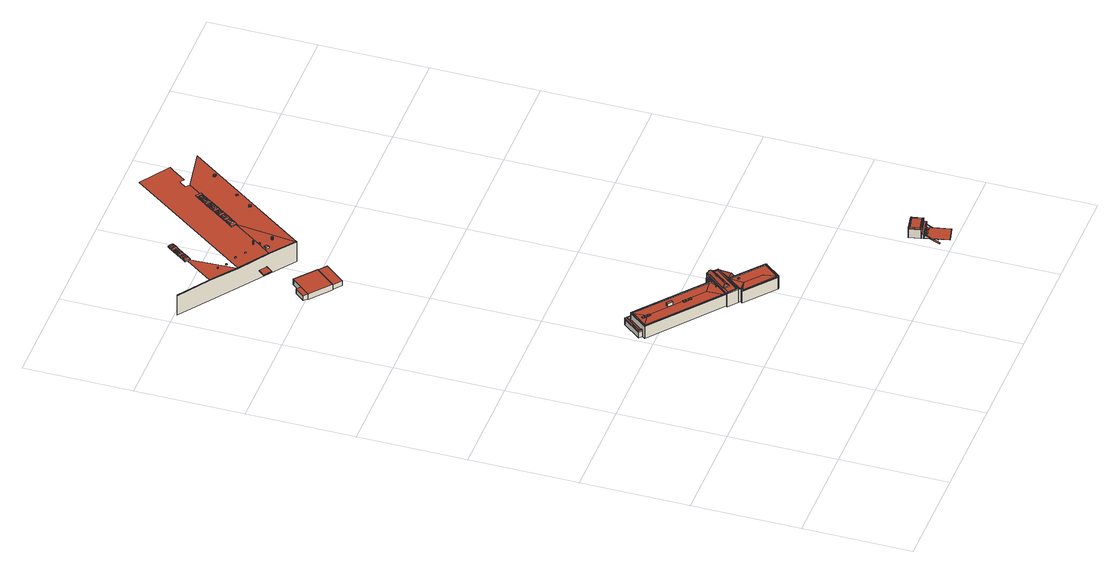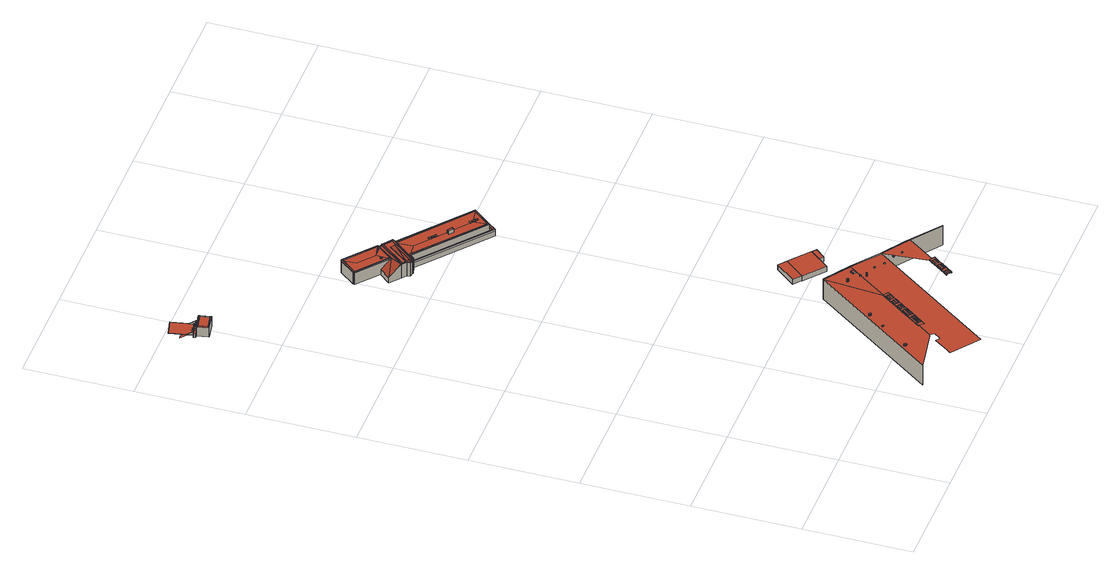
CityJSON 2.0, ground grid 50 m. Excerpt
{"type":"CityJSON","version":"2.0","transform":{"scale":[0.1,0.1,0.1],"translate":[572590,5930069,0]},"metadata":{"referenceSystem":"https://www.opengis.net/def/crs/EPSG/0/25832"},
"CityObjects":{
"building1":{"type":"Building","attributes":{"Grundfläche 2D":"878.876598","Grundhöhe NN":"4.643"},"children":["building1-1","building1-2","building1-3","building1-4","building1-5","building1-6","building1-7","building1-8","building1-9","building1-10","building1-11"],"geometry":[{"type":"MultiSurface","lod":"3","boundaries":[[[0,1,2,3,4,5,6,7,8,9,10,11,12,13,14,15,16]],[[17,18,19,20,21,22]],[[23,24,25,26,27,28,29,30,31,32,33,34,35,22,21]],[[19,18,36,37,38]],[[39,40,31,30,29,28,27,26,25,24,23,21,20,41]],[[32,31,40,34,33]],[[42,43,44,45,46,47,48,49,50,51,52,53,54,55,56]],[[57,58,59,60]],[[60,59,61]],[[62,63,64,59,58]],[[65,66,64,63]],[[67,64,66]],[[64,67,68,61,59]],[[69,70,71]],[[72,70,69,73,74,75]],[[76,71,70,77,78,79,80,81,82,83,84,85]],[[86,87,88,89,90,91,92,93]],[[94,95,96,97]],[[98,94,97]],[[99,94,98]],[[99,100,94]],[[101,102,103,104,94,100,105]],[[106,107,108,95,94,104,103]],[[109,110,111,112,113,114,115,116,117,118]],[[15,110,119]],[[110,109,119]],[[120,15,121]],[[120,110,15]],[[122,120,121]],[[123,7,120]],[[7,111,110,120]],[[6,111,7]],[[124,6,125,126]],[[124,111,6]],[[112,111,124]],[[127,128,129,130,131,132]],[[123,96,95,108,107,9,8,7]],[[9,107,106]],[[102,10,9,106,103]],[[102,101,105,11,10]],[[11,105,100,99,121,13,12]],[[133,134,16,15]],[[135,0,16,134]],[[136,2,1,0,135,137]],[[138,3,2,136]],[[4,3,138,139]],[[140,5,4,139]],[[125,6,5,140]],[[35,48,47,17,22]],[[39,50,49,48,35,34,40]],[[50,39,41,51]],[[19,38,52,51,41,20]],[[141,142,46,45]],[[38,37,53,52]],[[54,53,37,36]],[[143,144,56,55]],[[145,146,43,42,56,144]],[[146,147,44,43]],[[147,141,45,44]],[[148,82,81,58,57,60,149]],[[58,81,80,79,78,63,62]],[[78,77,116,115,66,65,63]],[[113,150,61,68,67,66,115,114,151,152]],[[150,149,60,61]],[[71,153,154,73,69]],[[119,155,156,75,74,73,154]],[[72,118,117,70]],[[77,70,117,116]],[[148,157,83,82]],[[153,71,76,85,84,83,157,158]],[[159,87,86,160]],[[159,161,88,87]],[[161,162,89,88]],[[91,90,132,131]],[[92,91,131,130]],[[93,92,130,129]],[[134,133,163,164]],[[135,134,164,165]],[[166,136,137,135,165,167]],[[168,138,136,166]],[[139,138,168,169]],[[140,139,169,170]],[[171,126,125,140,170]],[[144,143,172,173]],[[93,129,128,146,145,144,173,174,160,86]],[[146,128,127,147]],[[90,89,162,175,176,141,147,127,132]],[[142,141,176,177]],[[154,153,178,179]],[[119,154,179,180]],[[113,112,181,182]],[[150,113,182,183]],[[149,150,183,184]],[[148,149,184,185]],[[157,148,185,186]],[[172,143,55,54,36,18,17,47,46,142,177,178,153,158,157,186,187]],[[133,15,119,180,163]],[[121,99,98,122]],[[122,98,97,120]],[[120,97,96,123]],[[124,126,171,188]],[[112,124,188,181]],[[159,160,174,189]],[[161,159,189,190]],[[162,161,190,175]],[[172,187,186,185,184,183,182,181,188,171,170,169,168,166,167,165,164,163,180,179,178,177,176,175,190,189,174,173]]],"semantics":{"surfaces":[{"type":"RoofSurface"},{"type":"WallSurface"},{"type":"GroundSurface"}],"values":[0,0,0,0,0,0,0,0,0,0,0,0,0,0,0,0,0,0,0,0,0,0,0,0,0,0,0,0,0,0,0,0,0,0,0,0,1,1,1,1,1,1,1,1,1,1,1,1,1,1,1,1,1,1,1,1,1,1,1,1,1,1,1,1,1,1,1,1,1,1,1,1,1,1,1,1,1,1,1,1,1,1,1,1,1,1,1,1,1,1,1,1,1,1,1,1,1,1,1,1,1,1,1,1,1,2]}}]},
"building1-1":{"type":"BuildingInstallation","parents":["building1"],"geometry":[{"type":"MultiSurface","lod":"3","boundaries":[[[191,192,193,194]],[[195,196,192,191]],[[23,193,192,196]],[[23,24,194,193]],[[24,195,191,194]]],"semantics":{"surfaces":[{"type":"RoofSurface"},{"type":"WallSurface"}],"values":[0,1,1,1,1]}}]},
"building1-2":{"type":"BuildingInstallation","parents":["building1"],"geometry":[{"type":"MultiSurface","lod":"3","boundaries":[[[197,198,199,200]],[[201,202,198,197]],[[29,203,199,198,202]],[[203,204,200,199]],[[204,30,201,197,200]]],"semantics":{"surfaces":[{"type":"RoofSurface"},{"type":"WallSurface"}],"values":[0,1,1,1,1]}}]},
"building1-3":{"type":"BuildingInstallation","parents":["building1"],"geometry":[{"type":"MultiSurface","lod":"3","boundaries":[[[205,206,207,208,209,210]],[[211,212,208,207]],[[213,210,209,208,212,33]],[[214,206,205,210,213,32]],[[214,211,207,206]]],"semantics":{"surfaces":[{"type":"RoofSurface"},{"type":"WallSurface"}],"values":[0,1,1,1,1]}}]},
"building1-4":{"type":"BuildingInstallation","parents":["building1"],"geometry":[{"type":"MultiSurface","lod":"3","boundaries":[[[215,216,217,218,219,220]],[[216,215,221,222]],[[223,218,217,216,222,25]],[[219,218,223,224]],[[221,215,220,219,224,26]]],"semantics":{"surfaces":[{"type":"RoofSurface"},{"type":"WallSurface"}],"values":[0,1,1,1,1]}}]},
"building1-5":{"type":"BuildingInstallation","parents":["building1"],"geometry":[{"type":"MultiSurface","lod":"3","boundaries":[[[225,226,227,228]],[[225,228,229,230]],[[228,227,231,229]],[[226,225,230,232]],[[227,226,232,231]]],"semantics":{"surfaces":[{"type":"RoofSurface"},{"type":"WallSurface"}],"values":[0,1,1,1,1]}}]},
"building1-6":{"type":"BuildingInstallation","parents":["building1"],"geometry":[{"type":"MultiSurface","lod":"3","boundaries":[[[233,234,235,236]],[[237,234,233,238]],[[235,234,237,239]],[[236,235,239,240]],[[233,236,240,238]]],"semantics":{"surfaces":[{"type":"RoofSurface"},{"type":"WallSurface"}],"values":[0,1,1,1,1]}}]},
"building1-7":{"type":"BuildingInstallation","parents":["building1"],"geometry":[{"type":"MultiSurface","lod":"3","boundaries":[[[241,242,243,244]],[[244,243,245,246]],[[241,244,246,247]],[[242,241,247,248]],[[243,242,248,245]]],"semantics":{"surfaces":[{"type":"RoofSurface"},{"type":"WallSurface"}],"values":[0,1,1,1,1]}}]},
"building1-8":{"type":"BuildingInstallation","parents":["building1"],"geometry":[{"type":"MultiSurface","lod":"3","boundaries":[[[249,250,251,252,253]],[[254,255,249,253]],[[255,256,27,257,251,250,249]],[[257,258,252,251]],[[28,254,253,252,258]]],"semantics":{"surfaces":[{"type":"RoofSurface"},{"type":"WallSurface"}],"values":[0,1,1,1,1]}}]},
"building1-9":{"type":"BuildingInstallation","parents":["building1"],"geometry":[{"type":"MultiSurface","lod":"3","boundaries":[[[259,260,152,151,261,72,75]],[[156,262,259,75]],[[111,112,260,259,262,110]],[[112,113,152,260]],[[114,263,261,151]],[[72,261,263,118]]],"semantics":{"surfaces":[{"type":"RoofSurface"},{"type":"WallSurface"}],"values":[0,1,1,1,1,1]}}]},
"building1-10":{"type":"BuildingInstallation","parents":["building1"],"geometry":[{"type":"MultiSurface","lod":"3","boundaries":[[[156,155,262]],[[155,264,262]],[[264,265,262]],[[265,264,14,13]],[[266,265,13]],[[155,119,15,14,264]],[[266,13,121,122]],[[265,266,122,120,110,262]]],"semantics":{"surfaces":[{"type":"RoofSurface"},{"type":"WallSurface"}],"values":[0,0,0,0,0,1,1,1]}}]},
"building1-11":{"type":"BuildingInstallation","parents":["building1"],"geometry":[{"type":"MultiSurface","lod":"3","boundaries":[[[267,268,269,270]],[[270,269,271,272]],[[267,270,272,273]],[[268,267,273,274]],[[269,268,274,271]]],"semantics":{"surfaces":[{"type":"RoofSurface"},{"type":"WallSurface"}],"values":[0,1,1,1,1]}}]},
"building2":{"type":"Building","attributes":{"Grundfläche 2D":"14.518712","Grundhöhe NN":"6.076"},"geometry":[{"type":"Solid","lod":"3","boundaries":[[[[275,276,277,278]],[[279,280,278,277]],[[280,281,275,278]],[[281,282,276,275]],[[282,279,277,276]],[[282,281,280,279]]]],"semantics":{"surfaces":[{"type":"RoofSurface"},{"type":"WallSurface"},{"type":"GroundSurface"}],"values":[[0,1,1,1,1,2]]}}]},
"building3":{"type":"Building","attributes":{"Grundfläche 2D":"14176.517365","Grundhöhe NN":"4.677"},"children":["building3-1","building3-2","building3-3","building3-4","building3-5","building3-6","building3-7","building3-8","building3-9","building3-10","building3-11","building3-12","building3-13","building3-14","building3-15","building3-16","building3-17","building3-18","building3-19","building3-20","building3-21","building3-22","building3-23","building3-24","building3-25","building3-26","building3-27"],"geometry":[{"type":"MultiSurface","lod":"3","boundaries":[[[283,284,285,286,287,288]],[[289,290,291,292,293,294,295,296,297,298,287,286]],[[299,300,301,302,303]],[[298,304,288,287]],[[302,303,302,301]],[[305,306,307,301,300,308,309,285,284,283,288,304,310,311,312,313,314,315,316]],[[317,295,294,293,292,291,290,318,319,320,321,322,323]],[[304,298,297,296,324,313,312,311,310]],[[305,316,325,326]],[[295,317,327]],[[296,295,327,314,313,324]],[[315,325,316]],[[328,329,330]],[[330,329,331,332,333,334,335,336]],[[337,330,336]],[[329,328,338,339]],[[340,335,334]],[[341,337,336,335]],[[342,334,333]],[[330,343,328]],[[330,337,343]],[[342,333,344,345]],[[335,340,341]],[[340,334,342]],[[341,340,342,346,328,343,337]],[[347,348,349,350,351,352,353,354,345,344,355,325,315,314,327,317,356]],[[357,358,359,360,361,362]],[[358,363,359]],[[355,339,338,354,353,364,365,350,349,366,367,368,369,370,371,372,373,374,307,306,305,326,325]],[[357,363,358]],[[359,375,365,364]],[[362,376,357]],[[363,375,359]],[[376,363,357]],[[361,360,377,378,379,362]],[[377,360,352,351]],[[362,379,376]],[[380,381,375,363,376,379,378,377]],[[356,317,323,382]]],"semantics":{"surfaces":[{"type":"RoofSurface"},{"type":"WallSurface"}],"values":[0,1,0,0,0,1,1,0,0,0,1,0,0,1,0,1,0,0,0,0,0,1,0,0,1,0,1,0,0,0,1,0,0,0,0,1,0,1,1]}}]},
"building3-1":{"type":"BuildingInstallation","parents":["building3"],"geometry":[{"type":"MultiSurface","lod":"3","boundaries":[[[383,384,385,386]],[[386,385,387,388]],[[385,384,389,387]],[[383,386,388,390]],[[384,383,390,389]]],"semantics":{"surfaces":[{"type":"RoofSurface"},{"type":"WallSurface"}],"values":[0,1,1,1,1]}}]},
"building3-2":{"type":"BuildingInstallation","parents":["building3"],"geometry":[{"type":"MultiSurface","lod":"3","boundaries":[[[391,392,393,394]],[[394,393,395,396]],[[391,394,396,397]],[[392,391,397,398]],[[393,392,398,395]]],"semantics":{"surfaces":[{"type":"RoofSurface"},{"type":"WallSurface"}],"values":[0,1,1,1,1]}}]},
"building3-3":{"type":"BuildingInstallation","parents":["building3"],"geometry":[{"type":"MultiSurface","lod":"3","boundaries":[[[399,400,401,402,403,404,405]],[[406,407,400,399]],[[404,403,408,409]],[[409,299,302,405,404]],[[302,406,399,405]]],"semantics":{"surfaces":[{"type":"RoofSurface"},{"type":"WallSurface"}],"values":[0,1,1,1,1]}}]},
"building3-4":{"type":"BuildingInstallation","parents":["building3"],"geometry":[{"type":"MultiSurface","lod":"3","boundaries":[[[410,411,412,413]],[[414,415,413,412]],[[415,416,410,413]],[[416,417,411,410]],[[417,414,412,411]],[[417,416,415,414]]],"semantics":{"surfaces":[{"type":"RoofSurface"},{"type":"WallSurface"},{"type":"OuterCeilingSurface"}],"values":[0,1,1,1,1,2]}}]},
"building3-5":{"type":"BuildingInstallation","parents":["building3"],"geometry":[{"type":"MultiSurface","lod":"3","boundaries":[[[418,419,420,403]],[[421,422,423,419,418]],[[424,425,423,422]],[[400,426,425,424]],[[403,402,401,400,424,422,421,418]],[[426,400,407,427]],[[426,428,423,425]],[[428,420,419,423]],[[403,420,429,408]]],"semantics":{"surfaces":[{"type":"RoofSurface"},{"type":"WallSurface"}],"values":[0,0,0,0,1,1,1,1,1]}}]},
"building3-6":{"type":"BuildingInstallation","parents":["building3"],"geometry":[{"type":"MultiSurface","lod":"3","boundaries":[[[430,431,432,433]],[[434,435,433,432]],[[430,433,435,436]],[[431,430,436,437]],[[432,431,437,434]]],"semantics":{"surfaces":[{"type":"RoofSurface"},{"type":"WallSurface"}],"values":[0,1,1,1,1]}}]},
"building3-7":{"type":"BuildingInstallation","parents":["building3"],"geometry":[{"type":"MultiSurface","lod":"3","boundaries":[[[426,438,439,440,441,442,420,428]],[[427,443,438,426]],[[420,442,444,429]]],"semantics":{"surfaces":[{"type":"RoofSurface"},{"type":"WallSurface"}],"values":[0,1,1]}}]},
"building3-8":{"type":"BuildingInstallation","parents":["building3"],"geometry":[{"type":"MultiSurface","lod":"3","boundaries":[[[445,442,446]],[[447,446,448]],[[447,445,446]],[[449,450,448,451]],[[447,448,450]],[[452,449,451,453]],[[454,452,453,438]],[[441,440,439,438,453,451,448,446,442]],[[454,438,443,455]],[[454,456,449,452]],[[456,450,449]],[[456,445,447,450]],[[442,445,457,444]]],"semantics":{"surfaces":[{"type":"RoofSurface"},{"type":"WallSurface"}],"values":[0,0,0,0,0,0,0,1,1,1,1,1,1]}}]},
"building3-9":{"type":"BuildingInstallation","parents":["building3"],"geometry":[{"type":"MultiSurface","lod":"3","boundaries":[[[458,459,460,461]],[[461,460,462,463]],[[458,461,463,464]],[[459,458,464,465]],[[460,459,465,462]]],"semantics":{"surfaces":[{"type":"RoofSurface"},{"type":"WallSurface"}],"values":[0,1,1,1,1]}}]},
"building3-10":{"type":"BuildingInstallation","parents":["building3"],"geometry":[{"type":"MultiSurface","lod":"3","boundaries":[[[456,454,466,467,468,469,470,471,445]],[[466,454,455,472]],[[473,474,457,445,471,470]]],"semantics":{"surfaces":[{"type":"RoofSurface"},{"type":"WallSurface"}],"values":[0,1,1]}}]},
"building3-11":{"type":"BuildingInstallation","parents":["building3"],"geometry":[{"type":"MultiSurface","lod":"3","boundaries":[[[475,476,470,477]],[[478,475,477,479,480]],[[481,478,480,482]],[[483,481,482,466]],[[476,475,484]],[[469,468,467,466,482,480,479,477,470]],[[483,466,472,485]],[[483,486,478,481]],[[486,484,475,478]],[[473,470,476,484,487,488]]],"semantics":{"surfaces":[{"type":"RoofSurface"},{"type":"WallSurface"}],"values":[0,0,0,0,0,1,1,1,1,1]}}]},
"building3-12":{"type":"BuildingInstallation","parents":["building3"],"geometry":[{"type":"MultiSurface","lod":"3","boundaries":[[[489,490,491,492]],[[492,491,493,494]],[[489,492,494,495]],[[490,489,495,496]],[[491,490,496,493]]],"semantics":{"surfaces":[{"type":"RoofSurface"},{"type":"WallSurface"}],"values":[0,1,1,1,1]}}]},
"building3-13":{"type":"BuildingInstallation","parents":["building3"],"geometry":[{"type":"MultiSurface","lod":"3","boundaries":[[[497,498,499,500,501,502,503,504,505,506,507,508,509,510,511,512,513]],[[498,497,514,515]],[[499,498,515,516]],[[500,499,516,517]],[[501,500,517,518]],[[502,501,518,519]],[[503,502,519,520]],[[504,503,520,521]],[[505,504,521,522]],[[506,505,522,523]],[[507,506,523,524]],[[508,507,524,525]],[[509,508,525,526]],[[510,509,526,527]],[[511,510,527,528]],[[512,511,528,529]],[[513,512,529,530]],[[497,513,530,514]]],"semantics":{"surfaces":[{"type":"RoofSurface"},{"type":"WallSurface"}],"values":[0,1,1,1,1,1,1,1,1,1,1,1,1,1,1,1,1,1]}}]},
"building3-14":{"type":"BuildingInstallation","parents":["building3"],"geometry":[{"type":"MultiSurface","lod":"3","boundaries":[[[531,532,533,534]],[[534,533,535,536]],[[531,534,536,537]],[[532,531,537,538]],[[533,532,538,535]]],"semantics":{"surfaces":[{"type":"RoofSurface"},{"type":"WallSurface"}],"values":[0,1,1,1,1]}}]},
"building3-15":{"type":"BuildingInstallation","parents":["building3"],"geometry":[{"type":"MultiSurface","lod":"3","boundaries":[[[539,540,541,542,543,544,545,546,547,548,549,550,551,552,553,554,555,556,557,558,559,560,561,562]],[[563,564,540,539]],[[565,563,539,562]],[[564,566,541,540]],[[566,567,542,541]],[[567,568,543,542]],[[568,569,544,543]],[[569,570,545,544]],[[570,571,546,545]],[[571,572,547,546]],[[572,573,548,547]],[[573,574,549,548]],[[574,575,550,549]],[[575,576,551,550]],[[576,577,552,551]],[[577,578,553,552]],[[578,579,554,553]],[[579,580,555,554]],[[580,581,556,555]],[[581,582,557,556]],[[582,583,558,557]],[[583,584,559,558]],[[584,585,560,559]],[[585,586,561,560]],[[586,565,562,561]]],"semantics":{"surfaces":[{"type":"RoofSurface"},{"type":"WallSurface"}],"values":[0,1,1,1,1,1,1,1,1,1,1,1,1,1,1,1,1,1,1,1,1,1,1,1,1]}}]},
"building3-16":{"type":"BuildingInstallation","parents":["building3"],"geometry":[{"type":"MultiSurface","lod":"3","boundaries":[[[587,588,589,590]],[[587,590,591,592]],[[589,588,593,594]],[[325,591,590,589,594]]],"semantics":{"surfaces":[{"type":"RoofSurface"},{"type":"WallSurface"}],"values":[0,1,1,1]}}]},
"building3-17":{"type":"BuildingInstallation","parents":["building3"],"geometry":[{"type":"MultiSurface","lod":"3","boundaries":[[[595,588,596]],[[597,598,599,600]],[[601,600,602,587]],[[601,587,603]],[[600,601,597]],[[596,599,598,604]],[[596,604,595]],[[599,596,588,587,602,600]],[[603,587,592,605]],[[606,607,595,604,598,597,601,603]],[[588,595,608,593]]],"semantics":{"surfaces":[{"type":"RoofSurface"},{"type":"WallSurface"}],"values":[0,0,0,0,0,0,0,1,1,1,1]}}]},
"building3-18":{"type":"BuildingInstallation","parents":["building3"],"geometry":[{"type":"MultiSurface","lod":"3","boundaries":[[[606,603,609,610,611,612,595,607]],[[609,603,605,613]],[[595,612,614,608]]],"semantics":{"surfaces":[{"type":"RoofSurface"},{"type":"WallSurface"}],"values":[0,1,1]}}]},
"building3-19":{"type":"BuildingInstallation","parents":["building3"],"geometry":[{"type":"MultiSurface","lod":"3","boundaries":[[[615,612,616]],[[617,612,615]],[[618,615,616,619]],[[620,618,619,621]],[[622,621,623,609]],[[622,609,624]],[[621,622,620]],[[616,612,611,610,609,623,621,619]],[[624,609,613,625]],[[620,622,624,617,615,618]],[[612,617,626,614]]],"semantics":{"surfaces":[{"type":"RoofSurface"},{"type":"WallSurface"}],"values":[0,0,0,0,0,0,0,1,1,1,1]}}]},
"building3-20":{"type":"BuildingInstallation","parents":["building3"],"geometry":[{"type":"MultiSurface","lod":"3","boundaries":[[[627,628,629,630,617,624]],[[627,624,625,631]],[[632,626,617,630]]],"semantics":{"surfaces":[{"type":"RoofSurface"},{"type":"WallSurface"}],"values":[0,1,1]}}]},
"building3-21":{"type":"BuildingInstallation","parents":["building3"],"geometry":[{"type":"MultiSurface","lod":"3","boundaries":[[[633,634,630]],[[635,633,636]],[[637,635,636,638]],[[639,640,637,638,641,627]],[[633,635,642]],[[633,642,634]],[[633,630,629,628,627,641,638,636]],[[639,627,631,643]],[[644,645,646,634,642,635,637,640,639]],[[647,632,630,634]]],"semantics":{"surfaces":[{"type":"RoofSurface"},{"type":"WallSurface"}],"values":[0,0,0,0,0,0,1,1,1,1]}}]},
"building3-22":{"type":"BuildingInstallation","parents":["building3"],"geometry":[{"type":"MultiSurface","lod":"3","boundaries":[[[645,644,639,333,332,331,329,634,646]],[[333,639,643,344]],[[339,647,634,329]]],"semantics":{"surfaces":[{"type":"RoofSurface"},{"type":"WallSurface"}],"values":[0,1,1]}}]},
"building3-23":{"type":"BuildingInstallation","parents":["building3"],"geometry":[{"type":"MultiSurface","lod":"3","boundaries":[[[648,649,650,651,652,653,654,655,656,657,658,659,660,661,662,663,664,665,666,667,668,669,670,671,672,673,674,675,676,677,678,679,680,681,682,683,684,685,686]],[[654,653,687,688]],[[655,654,688,689]],[[650,649,690,691]],[[651,650,691,692]],[[652,651,692,693]],[[653,652,693,687]],[[656,655,689,694]],[[657,656,694,695]],[[658,657,695,696]],[[659,658,696,697]],[[660,659,697,698]],[[661,660,698,699]],[[662,661,699,700]],[[663,662,700,701]],[[664,663,701,702]],[[665,664,702,703]],[[666,665,703,704]],[[667,666,704,705]],[[668,667,705,706]],[[669,668,706,707]],[[670,669,707,708]],[[671,670,708,709]],[[672,671,709,710]],[[673,672,710,711]],[[674,673,711,712]],[[675,674,712,713]],[[676,675,713,714]],[[677,676,714,715]],[[678,677,715,716]],[[679,678,716,717]],[[680,679,717,718]],[[681,680,718,719]],[[682,681,719,720]],[[683,682,720,721]],[[684,683,721,722]],[[685,684,722,723]],[[686,685,723,724]],[[648,686,724,725]],[[649,648,725,690]]],"semantics":{"surfaces":[{"type":"RoofSurface"},{"type":"WallSurface"}],"values":[0,1,1,1,1,1,1,1,1,1,1,1,1,1,1,1,1,1,1,1,1,1,1,1,1,1,1,1,1,1,1,1,1,1,1,1,1,1,1,1]}}]},
"building3-24":{"type":"BuildingInstallation","parents":["building3"],"geometry":[{"type":"MultiSurface","lod":"3","boundaries":[[[342,360,359,328,346]],[[360,342,345,352]],[[328,359,364,338]]],"semantics":{"surfaces":[{"type":"RoofSurface"},{"type":"WallSurface"}],"values":[0,1,1]}}]},
"building3-25":{"type":"BuildingInstallation","parents":["building3"],"geometry":[{"type":"MultiSurface","lod":"3","boundaries":[[[380,377,726,727,728,729,375,381]],[[726,377,351,730]],[[731,365,375,729]]],"semantics":{"surfaces":[{"type":"RoofSurface"},{"type":"WallSurface"}],"values":[0,1,1]}}]},
"building3-26":{"type":"BuildingInstallation","parents":["building3"],"geometry":[{"type":"MultiSurface","lod":"3","boundaries":[[[732,733,734,735]],[[735,734,736,737]],[[732,735,737,738]],[[733,732,738,739]],[[734,733,739,736]]],"semantics":{"surfaces":[{"type":"RoofSurface"},{"type":"WallSurface"}],"values":[0,1,1,1,1]}}]},
"building3-27":{"type":"BuildingInstallation","parents":["building3"],"geometry":[{"type":"MultiSurface","lod":"3","boundaries":[[[740,741,742,743,744,745,746,747,748,749,750,751,752,753,754,755,756,757,758,759,760,761,762,763,764,765,766,767,768,769,770,771,772,773,774,775,776]],[[746,745,777,778]],[[742,741,779,780]],[[743,742,780,781]],[[744,743,781,782]],[[745,744,782,777]],[[747,746,778,783]],[[748,747,783,784]],[[749,748,784,785]],[[750,749,785,786]],[[751,750,786,787]],[[752,751,787,788]],[[753,752,788,789]],[[754,753,789,790]],[[755,754,790,791]],[[756,755,791,792]],[[757,756,792,793]],[[758,757,793,794]],[[759,758,794,795]],[[760,759,795,796]],[[761,760,796,797]],[[762,761,797,798]],[[763,762,798,799]],[[764,763,799,800]],[[765,764,800,801]],[[766,765,801,802]],[[767,766,802,803]],[[768,767,803,804]],[[769,768,804,805]],[[770,769,805,806]],[[771,770,806,807]],[[772,771,807,808]],[[773,772,808,809]],[[774,773,809,810]],[[775,774,810,811]],[[776,775,811,812]],[[740,776,812,813]],[[741,740,813,779]]],"semantics":{"surfaces":[{"type":"RoofSurface"},{"type":"WallSurface"}],"values":[0,1,1,1,1,1,1,1,1,1,1,1,1,1,1,1,1,1,1,1,1,1,1,1,1,1,1,1,1,1,1,1,1,1,1,1,1,1]}}]},
"building4":{"type":"Building","attributes":{"Grundfläche 2D":"148.128485","Grundhöhe NN":"5.870"},"geometry":[{"type":"Solid","lod":"3","boundaries":[[[[814,815,816,817,818]],[[816,815,819,820]],[[821,818,817,816,820,822]],[[814,818,821,823]],[[815,814,823,819]],[[822,820,819,823,821]]]],"semantics":{"surfaces":[{"type":"RoofSurface"},{"type":"WallSurface"},{"type":"GroundSurface"}],"values":[[0,1,1,1,1,2]]}}]},
"building5":{"type":"Building","attributes":{"Grundfläche 2D":"58.926919","Grundhöhe NN":"6.065"},"geometry":[{"type":"Solid","lod":"3","boundaries":[[[[824,825,826,827]],[[828,829,827,826]],[[829,830,824,827]],[[830,831,825,824]],[[831,828,826,825]],[[831,830,829,828]]]],"semantics":{"surfaces":[{"type":"RoofSurface"},{"type":"WallSurface"},{"type":"GroundSurface"}],"values":[[0,1,1,1,1,2]]}}]},
"building6":{"type":"Building","attributes":{"Grundfläche 2D":"138.408609","Grundhöhe NN":"3.974"},"children":["building6-1","building6-2","building6-3","building6-4","building6-5","building6-6"],"geometry":[{"type":"Solid","lod":"3","boundaries":[[[[832,833,834,835,836,837,838,839,840,841,842,843,844,845,846,847,848,849,850,851,852,853,854,853,855,856,857]],[[858,859,860,861,862,863]],[[864,865,866,867,868,869,870,871,872,873,874,875,876,877,878,879,878,880,881,882,883,884,885,886]],[[887,870,869,888]],[[872,889,890,834,873]],[[873,834,833,832,857,856,876,875,874]],[[876,856,855,877]],[[879,878,877,855,853,854]],[[880,878,879,854,853,852]],[[882,881,880,852,851,850]],[[882,850,849,848,847,884,883]],[[884,847,846,885]],[[885,846,845,886]],[[886,845,844,864]],[[842,841,865,864,844,843]],[[866,865,841,840,891]],[[866,891,840,839,892,893,868,867]],[[869,868,893,888]],[[836,835,834,890,894]],[[837,836,894,895]],[[892,839,838,837,895,896]],[[897,858,863,862,898,899]],[[859,858,897,900]],[[870,861,860,859,900,889,872,871]],[[861,870,887,898,862]],[[895,894,890,889,900,897,899,898,887,888,893,892,896]]]],"semantics":{"surfaces":[{"type":"RoofSurface"},{"type":"WallSurface"},{"type":"GroundSurface"}],"values":[[0,0,0,1,1,1,1,1,1,1,1,1,1,1,1,1,1,1,1,1,1,1,1,1,1,2]]}}]},
"building6-1":{"type":"BuildingInstallation","parents":["building6"],"geometry":[{"type":"MultiSurface","lod":"3","boundaries":[[[891,901,902]],[[901,838,902]],[[903,874,873,835]],[[891,902,839,840]],[[891,840,901]],[[903,833,874]],[[873,874,833,834]],[[873,834,835]],[[838,839,902]]],"semantics":{"surfaces":[{"type":"RoofSurface"},{"type":"WallSurface"}],"values":[0,0,0,1,1,1,1,1,1]}}]},
"building6-2":{"type":"BuildingInstallation","parents":["building6"],"geometry":[{"type":"MultiSurface","lod":"3","boundaries":[[[904,905,906,907]],[[908,909,910,911]],[[843,904,907,842]],[[905,904,843]],[[842,907,906]]],"semantics":{"surfaces":[{"type":"RoofSurface"},{"type":"WallSurface"}],"values":[0,0,1,1,1]}}]},
"building6-3":{"type":"BuildingInstallation","parents":["building6"],"geometry":[{"type":"MultiSurface","lod":"3","boundaries":[[[912,913,914,915]],[[916,917,918,919]],[[848,849,918,917]],[[919,918,849]],[[916,848,917]]],"semantics":{"surfaces":[{"type":"RoofSurface"},{"type":"WallSurface"}],"values":[0,0,1,1,1]}}]},
"building6-4":{"type":"BuildingInstallation","parents":["building6"],"geometry":[{"type":"MultiSurface","lod":"3","boundaries":[[[920,921,922,923]],[[924,925,926,927]],[[832,922,921,857]],[[923,922,832]],[[920,857,921]]],"semantics":{"surfaces":[{"type":"RoofSurface"},{"type":"WallSurface"}],"values":[0,0,1,1,1]}}]},
"building6-5":{"type":"BuildingInstallation","parents":["building6"],"geometry":[{"type":"MultiSurface","lod":"3","boundaries":[[[928,929,930,931]],[[932,929,933,934,935]],[[932,930,929]],[[936,930,932]],[[929,928,937,938]],[[933,929,938,939]],[[935,934,858,859,936,932]],[[859,860,861,931,930,936]]],"semantics":{"surfaces":[{"type":"RoofSurface"},{"type":"WallSurface"}],"values":[0,0,0,0,1,1,1,1]}}]},
"building6-6":{"type":"BuildingInstallation","parents":["building6"],"geometry":[{"type":"MultiSurface","lod":"3","boundaries":[[[940,928,931,941,942]],[[943,934,933,940,942]],[[931,861,862,942,941]],[[862,863,858,934,943,942]],[[940,933,939,944]],[[944,937,928,940]]],"semantics":{"surfaces":[{"type":"RoofSurface"},{"type":"WallSurface"}],"values":[0,0,1,1,1,1]}}]}
},
"vertices":[
[986,598,112],[990,598,112],[993,599,112],[1052,672,112],[1053,672,112],[1052,679,112],[911,795,112],[907,791,112],[909,790,112],[1048,675,112],[989,603,112],[854,714,112],[854,715,112],[858,720,112],[857,720,112],[854,723,112],[846,713,112],[807,776,109],[846,823,109],[862,860,109],[857,864,109],[798,857,108],[803,779,109],[735,908,108],[727,914,108],[722,917,108],[715,923,108],[711,926,108],[703,933,108],[572,1038,108],[565,1044,108],[564,1045,108],[558,1044,108],[555,1043,108],[494,1034,109],[493,1033,109],[887,873,109],[882,877,109],[865,857,109],[558,1111,109],[557,1111,109],[585,1089,109],[873,876,112],[864,865,112],[556,1119,112],[486,1033,112],[804,772,112],[807,776,112],[493,1033,112],[494,1034,112],[558,1111,112],[585,1089,112],[865,857,112],[882,877,112],[887,873,112],[891,878,112],[882,886,112],[908,888,122],[906,888,122],[917,879,132],[923,888,122],[927,871,122],[891,870,122],[828,793,122],[846,793,132],[830,791,122],[851,774,122],[924,867,122],[927,870,122],[840,733,121],[809,766,121],[800,766,121],[844,738,121],[843,730,121],[844,731,121],[847,735,121],[807,776,121],[830,791,121],[828,793,121],[891,870,121],[895,874,121],[906,888,121],[908,888,121],[903,892,121],[902,891,121],[846,823,121],[873,876,81],[550,1142,81],[481,1058,81],[496,1046,81],[500,1050,81],[489,1059,81],[551,1133,81],[870,872,81],[909,727,108],[911,788,109],[909,790,109],[857,727,109],[861,723,109],[858,720,109],[854,715,109],[986,605,109],[989,603,109],[992,606,109],[984,665,108],[854,714,109],[1045,671,109],[1048,675,109],[1045,678,109],[847,735,118],[848,735,118],[943,851,118],[946,855,118],[927,870,118],[924,867,118],[851,774,118],[830,791,118],[809,766,118],[844,738,118],[844,731,118],[857,727,111],[858,720,110],[861,723,110],[909,790,111],[996,813,72],[913,793,109],[952,761,72],[556,1119,75],[864,865,75],[870,872,75],[551,1133,75],[489,1059,75],[500,1050,75],[854,723,109],[846,713,109],[986,598,109],[993,599,109],[990,598,109],[1052,672,109],[1053,672,109],[1052,679,109],[486,1033,109],[804,772,109],[891,878,109],[882,886,109],[873,876,109],[864,865,109],[556,1119,109],[908,888,118],[923,888,118],[927,871,118],[924,867,121],[927,870,121],[800,766,118],[843,730,118],[844,731,119],[847,735,119],[903,892,118],[902,891,118],[550,1142,75],[873,876,75],[481,1058,75],[496,1046,75],[854,723,46],[846,713,46],[986,598,46],[993,599,46],[990,598,46],[1052,672,46],[1053,672,46],[1052,679,46],[952,761,46],[891,878,46],[882,886,46],[873,876,46],[496,1046,46],[486,1033,46],[804,772,46],[800,766,46],[843,730,46],[844,731,46],[946,855,46],[927,870,46],[927,871,46],[923,888,46],[908,888,46],[903,892,46],[902,891,46],[996,813,46],[550,1142,46],[481,1058,46],
[721,907,111],[728,900,111],[735,908,111],[727,914,111],[721,907,108],[728,900,108],
[560,1039,111],[567,1032,111],[574,1040,111],[566,1046,111],[560,1039,108],[567,1032,108],[574,1040,108],[566,1046,108],
[558,1044,111],[562,1049,111],[555,1056,111],[549,1048,111],[555,1043,111],[556,1042,111],[555,1056,108],[549,1048,108],[556,1042,108],[562,1049,108],
[709,916,111],[717,910,111],[722,917,111],[723,918,111],[715,924,111],[715,923,111],[709,916,108],[717,910,108],[723,918,108],[715,924,108],
[846,830,114],[843,832,114],[840,829,114],[843,826,114],[843,826,109],[846,830,109],[840,829,109],[843,832,109],
[544,1052,111],[551,1059,111],[543,1065,111],[537,1058,111],[551,1059,108],[544,1052,108],[543,1065,108],[537,1058,108],
[667,966,125],[674,976,125],[655,991,125],[647,981,125],[655,991,108],[647,981,108],[667,966,108],[674,976,108],
[704,919,111],[705,920,111],[712,927,111],[704,934,111],[697,925,111],[697,925,108],[704,919,108],[705,920,108],[712,927,108],[704,934,108],
[848,735,121],[946,855,121],[939,854,121],[848,735,120],[939,854,118],
[854,723,114],[857,727,114],[861,723,112],
[923,751,115],[926,755,115],[922,758,115],[919,754,115],[922,758,109],[919,754,109],[923,751,109],[926,755,109],
[293,2534,86],[255,2488,86],[274,2472,86],[312,2518,86],[274,2472,61],[312,2518,61],[293,2534,61],[255,2488,61],
[271,2787,154],[182,2851,157],[172,2859,158],[170,2857,158],[271,2784,154],[272,2786,154],[9,2973,154],[9,2973,152],[149,2873,156],[271,2784,151],[402,2689,156],[403,2689,156],[518,2605,152],[518,2605,154],[403,2689,158],[402,2689,159],[245,3004,156],[150,2875,156],[271,2787,151],[256,2996,156],[255,3018,156],[403,2691,159],[404,2690,156],[403,2691,156],[272,2786,151],[11,2975,152],[11,2975,154],[404,2690,158],[519,2608,154],[519,2607,154],[520,2607,154],[520,2607,152],[519,2607,152],[519,2608,152],[519,2605,152],[9,2973,47],[271,2784,47],[402,2689,47],[403,2689,47],[518,2605,47],[519,2605,47],[519,2606,154],[546,2886,156],[447,2749,156],[519,2606,152],[631,3046,160],[606,3011,160],[610,3008,162],[624,2998,160],[626,2997,160],[628,2995,160],[626,2997,161],[624,2998,162],[617,3003,164],[643,3038,164],[631,3046,155],[606,3011,155],[651,3031,161],[650,3032,162],[653,3030,160],[634,3044,162],[628,2995,156],[653,3030,156],[634,3044,160],[747,3159,156],[745,3157,156],[743,3158,156],[688,3083,156],[691,3082,156],[662,3042,156],[660,3044,156],[651,3031,156],[626,2997,156],[946,3193,152],[651,3050,164],[643,3056,162],[640,3058,160],[662,3042,160],[660,3044,161],[658,3046,162],[671,3096,162],[640,3058,155],[668,3098,155],[723,3173,155],[748,3208,155],[768,3194,156],[817,3261,156],[826,3274,156],[829,3277,156],[826,3279,156],[826,3280,156],[698,3372,151],[668,3098,160],[681,3089,164],[691,3082,160],[688,3083,161],[686,3085,162],[688,3083,160],[686,3085,160],[946,3193,47],
[241,2865,158],[244,2868,158],[240,2871,158],[238,2867,158],[240,2871,153],[238,2867,153],[244,2868,153],[241,2865,153],
[277,2838,157],[280,2842,157],[276,2844,157],[274,2840,157],[276,2844,152],[274,2840,152],[277,2838,152],[280,2842,152],
[257,2996,161],[266,3009,161],[255,3017,161],[255,3018,161],[245,3025,161],[235,3012,161],[256,2996,161],[257,2996,156],[266,3009,156],[245,3025,156],[235,3012,156],
[331,2691,93],[365,2666,93],[389,2698,93],[355,2723,93],[389,2698,91],[355,2723,91],[331,2691,91],[365,2666,91],
[249,3022,163],[262,3040,163],[258,3043,161],[255,3018,164],[255,3017,165],[268,3036,165],[262,3012,163],[275,3030,163],[279,3027,161],[279,3027,156],[268,3036,161],[258,3043,156],
[335,2816,157],[337,2819,157],[334,2822,157],[331,2819,157],[334,2822,152],[331,2819,152],[335,2816,152],[337,2819,152],
[289,3041,161],[285,3043,161],[278,3049,161],[272,3053,161],[267,3056,161],[289,3041,156],[267,3056,156],
[287,3083,161],[272,3053,163],[292,3079,163],[278,3049,164],[297,3075,165],[297,3075,164],[278,3048,165],[305,3070,163],[285,3043,163],[308,3067,161],[308,3067,156],[297,3075,161],[287,3083,156],
[377,2785,158],[379,2789,158],[376,2791,158],[374,2788,158],[376,2791,153],[374,2788,153],[377,2785,154],[379,2789,154],
[317,3080,161],[307,3088,161],[306,3088,161],[300,3093,161],[296,3096,161],[295,3094,161],[317,3080,156],[296,3096,156],[295,3094,156],
[313,3111,163],[299,3100,161],[300,3093,163],[320,3106,165],[306,3088,164],[307,3088,165],[326,3101,163],[313,3083,163],[331,3098,161],[309,3114,161],[331,3098,156],[320,3106,161],[309,3114,156],[299,3100,156],
[440,2704,163],[448,2716,163],[438,2724,163],[429,2712,163],[438,2724,156],[429,2712,156],[440,2704,155],[448,2716,155],
[442,2778,173],[441,2778,173],[440,2778,173],[440,2777,173],[439,2777,173],[439,2776,173],[439,2775,173],[440,2774,173],[441,2774,173],[441,2773,173],[442,2773,173],[442,2774,173],[443,2774,173],[444,2775,173],[444,2776,173],[444,2777,173],[443,2778,173],[442,2778,155],[441,2778,155],[440,2778,155],[440,2777,155],[439,2777,155],[439,2776,155],[439,2775,155],[440,2774,155],[441,2774,155],[441,2773,155],[442,2773,155],[442,2774,155],[443,2774,155],[444,2775,155],[444,2776,155],[444,2777,155],[443,2778,155],
[451,2746,162],[454,2750,162],[450,2753,162],[448,2749,162],[450,2753,156],[448,2749,156],[451,2746,156],[454,2750,156],
[500,2713,167],[499,2713,167],[499,2712,167],[498,2712,167],[497,2711,167],[497,2710,167],[497,2709,167],[497,2708,167],[497,2707,167],[498,2707,167],[498,2706,167],[499,2706,167],[500,2706,167],[501,2706,167],[502,2706,167],[503,2707,167],[503,2708,167],[504,2708,167],[504,2709,167],[504,2710,167],[503,2711,167],[503,2712,167],[502,2712,167],[501,2713,167],[500,2713,154],[499,2713,154],[501,2713,154],[499,2712,154],[498,2712,154],[497,2711,154],[497,2710,154],[497,2709,154],[497,2708,154],[497,2707,154],[498,2707,154],[498,2706,154],[499,2706,154],[500,2706,154],[501,2706,154],[502,2706,154],[503,2707,154],[503,2708,154],[504,2708,154],[504,2709,154],[504,2710,154],[503,2711,154],[503,2712,154],[502,2712,154],
[557,2897,160],[535,2913,160],[526,2900,160],[548,2884,160],[548,2884,156],[557,2897,156],[535,2913,155],[526,2900,155],
[552,2936,160],[539,2910,162],[570,2923,162],[564,2927,164],[547,2905,164],[552,2901,162],[572,2922,161],[555,2899,161],[574,2920,160],[555,2934,162],[574,2920,156],[572,2922,160],[570,2923,160],[552,2936,155],
[583,2933,160],[581,2934,160],[579,2936,160],[561,2949,160],[583,2933,156],[561,2949,155],
[578,2965,162],[565,2946,162],[574,2967,160],[586,2959,164],[572,2940,164],[592,2954,162],[579,2936,162],[594,2953,161],[581,2934,161],[596,2951,160],[596,2951,156],[574,2967,155],
[606,2964,160],[603,2966,160],[601,2967,160],[583,2980,160],[606,2964,156],[583,2980,155],
[588,2977,162],[597,2998,160],[608,2990,164],[595,2972,164],[615,2985,162],[601,2967,162],[619,2982,160],[617,2984,161],[603,2966,161],[601,2996,162],[619,2982,156],[617,2984,160],[615,2985,160],[601,2996,160],[597,2998,155],
[689,2866,158],[690,2866,158],[691,2866,158],[691,2867,158],[692,2867,158],[692,2868,158],[693,2868,158],[693,2869,158],[694,2870,158],[694,2871,158],[694,2872,158],[694,2873,158],[693,2874,158],[693,2875,158],[692,2875,158],[692,2876,158],[691,2876,158],[691,2877,158],[690,2877,158],[689,2877,158],[688,2877,158],[687,2877,158],[686,2877,158],[685,2877,158],[684,2876,158],[684,2875,158],[683,2875,158],[683,2874,158],[682,2873,158],[682,2872,158],[682,2871,158],[682,2870,158],[683,2869,158],[683,2868,158],[684,2867,158],[685,2866,158],[686,2866,158],[687,2866,158],[688,2866,158],[692,2868,152],[693,2868,152],[693,2869,152],[690,2866,153],[691,2866,153],[691,2867,152],[692,2867,152],[694,2870,152],[694,2871,153],[694,2872,153],[694,2873,153],[693,2874,153],[693,2875,153],[692,2875,153],[692,2876,153],[691,2876,153],[691,2877,153],[690,2877,153],[689,2877,153],[688,2877,153],[687,2877,153],[686,2877,153],[685,2877,153],[684,2876,153],[684,2875,153],[683,2875,153],[683,2874,153],[682,2873,153],[682,2872,153],[682,2871,153],[682,2870,153],[683,2869,153],[683,2868,153],[684,2867,153],[685,2866,153],[686,2866,153],[687,2866,153],[688,2866,153],[689,2866,153],
[700,3094,160],[698,3096,160],[696,3097,160],[678,3111,160],[700,3094,156],[678,3111,155],
[744,2942,155],[749,2949,155],[742,2954,155],[737,2947,155],[742,2954,153],[737,2947,153],[744,2942,153],[749,2949,153],
[842,3084,158],[841,3085,158],[840,3085,158],[839,3085,158],[838,3085,158],[837,3085,158],[836,3085,158],[835,3085,158],[835,3084,158],[834,3084,158],[833,3083,158],[833,3082,158],[832,3081,158],[832,3080,158],[832,3079,158],[832,3078,158],[833,3078,158],[833,3077,158],[833,3076,158],[834,3076,158],[834,3075,158],[835,3075,158],[836,3074,158],[837,3074,158],[838,3074,158],[839,3074,158],[840,3074,158],[841,3075,158],[842,3075,158],[843,3076,158],[843,3077,158],[844,3078,158],[844,3079,158],[844,3080,158],[844,3081,158],[843,3082,158],[843,3083,158],[837,3085,153],[836,3085,153],[841,3085,153],[840,3085,153],[839,3085,153],[838,3085,153],[835,3085,153],[835,3084,153],[834,3084,153],[833,3083,153],[833,3082,153],[832,3081,153],[832,3080,153],[832,3079,153],[832,3078,153],[833,3078,153],[833,3077,153],[833,3076,153],[834,3076,153],[834,3075,153],[835,3075,153],[836,3074,153],[837,3074,153],[838,3074,153],[839,3074,153],[840,3074,153],[841,3075,153],[842,3075,153],[843,3076,153],[843,3077,153],[844,3078,153],[844,3079,153],[844,3080,153],[844,3081,153],[843,3082,153],[843,3083,153],[842,3084,153],
[368,2394,87],[445,2487,87],[351,2565,87],[274,2472,87],[273,2472,87],[445,2487,59],[351,2565,59],[273,2472,59],[274,2472,59],[368,2394,59],
[482,2456,86],[445,2487,86],[368,2394,86],[406,2363,86],[368,2394,61],[406,2363,61],[482,2456,61],[445,2487,61],
[1526,122,42],[1522,120,42],[1518,120,42],[1524,91,42],[1541,10,42],[1614,27,42],[1597,107,42],[1592,134,42],[1589,133,42],[1588,135,42],[1585,134,42],[1572,132,42],[1570,131,42],[1571,126,42],[1564,125,42],[1563,130,42],[1560,129,42],[1547,126,42],[1544,126,42],[1544,125,42],[1546,119,42],[1539,118,42],[1539,117,42],[1538,124,42],[1537,124,42],[1535,123,42],[1503,185,87],[1514,130,87],[1516,130,87],[1592,146,87],[1581,201,87],[1508,187,87],[1570,131,61],[1588,135,61],[1589,133,61],[1592,134,61],[1606,137,61],[1604,148,61],[1592,146,61],[1587,145,61],[1516,130,61],[1518,120,61],[1522,120,61],[1526,122,61],[1537,124,61],[1538,124,61],[1539,118,61],[1539,117,61],[1546,119,61],[1544,125,61],[1544,126,61],[1547,126,61],[1563,130,61],[1564,125,61],[1571,126,61],[1592,146,40],[1604,148,40],[1516,130,40],[1518,120,40],[1589,133,59],[1592,134,40],[1606,137,40],[1541,10,40],[1614,27,40],[1597,107,40],[1503,185,40],[1581,201,40],[1508,187,40],[1514,130,40],
[1594,106,42],[1592,134,59],[1528,92,42],
[1572,132,50],[1575,118,42],[1587,120,42],[1585,134,50],[1584,71,14],[1596,73,14],[1588,117,40],[1576,114,40],
[1572,68,13],[1563,112,40],[1550,110,40],[1558,66,13],[1562,115,42],[1560,129,50],[1547,126,50],[1549,113,42],
[1537,113,42],[1535,123,48],[1526,122,48],[1528,112,42],[1529,108,40],[1541,56,8],[1549,58,8],[1537,110,40],
[1586,150,92],[1518,136,92],[1516,130,88],[1592,146,88],[1513,135,88],[1509,181,92],[1503,185,88],[1504,180,88],[1514,130,88],[1586,150,87],[1518,136,87],[1509,181,87],
[1576,195,92],[1582,196,88],[1581,201,88],[1508,187,88],[1576,195,87]
]}
